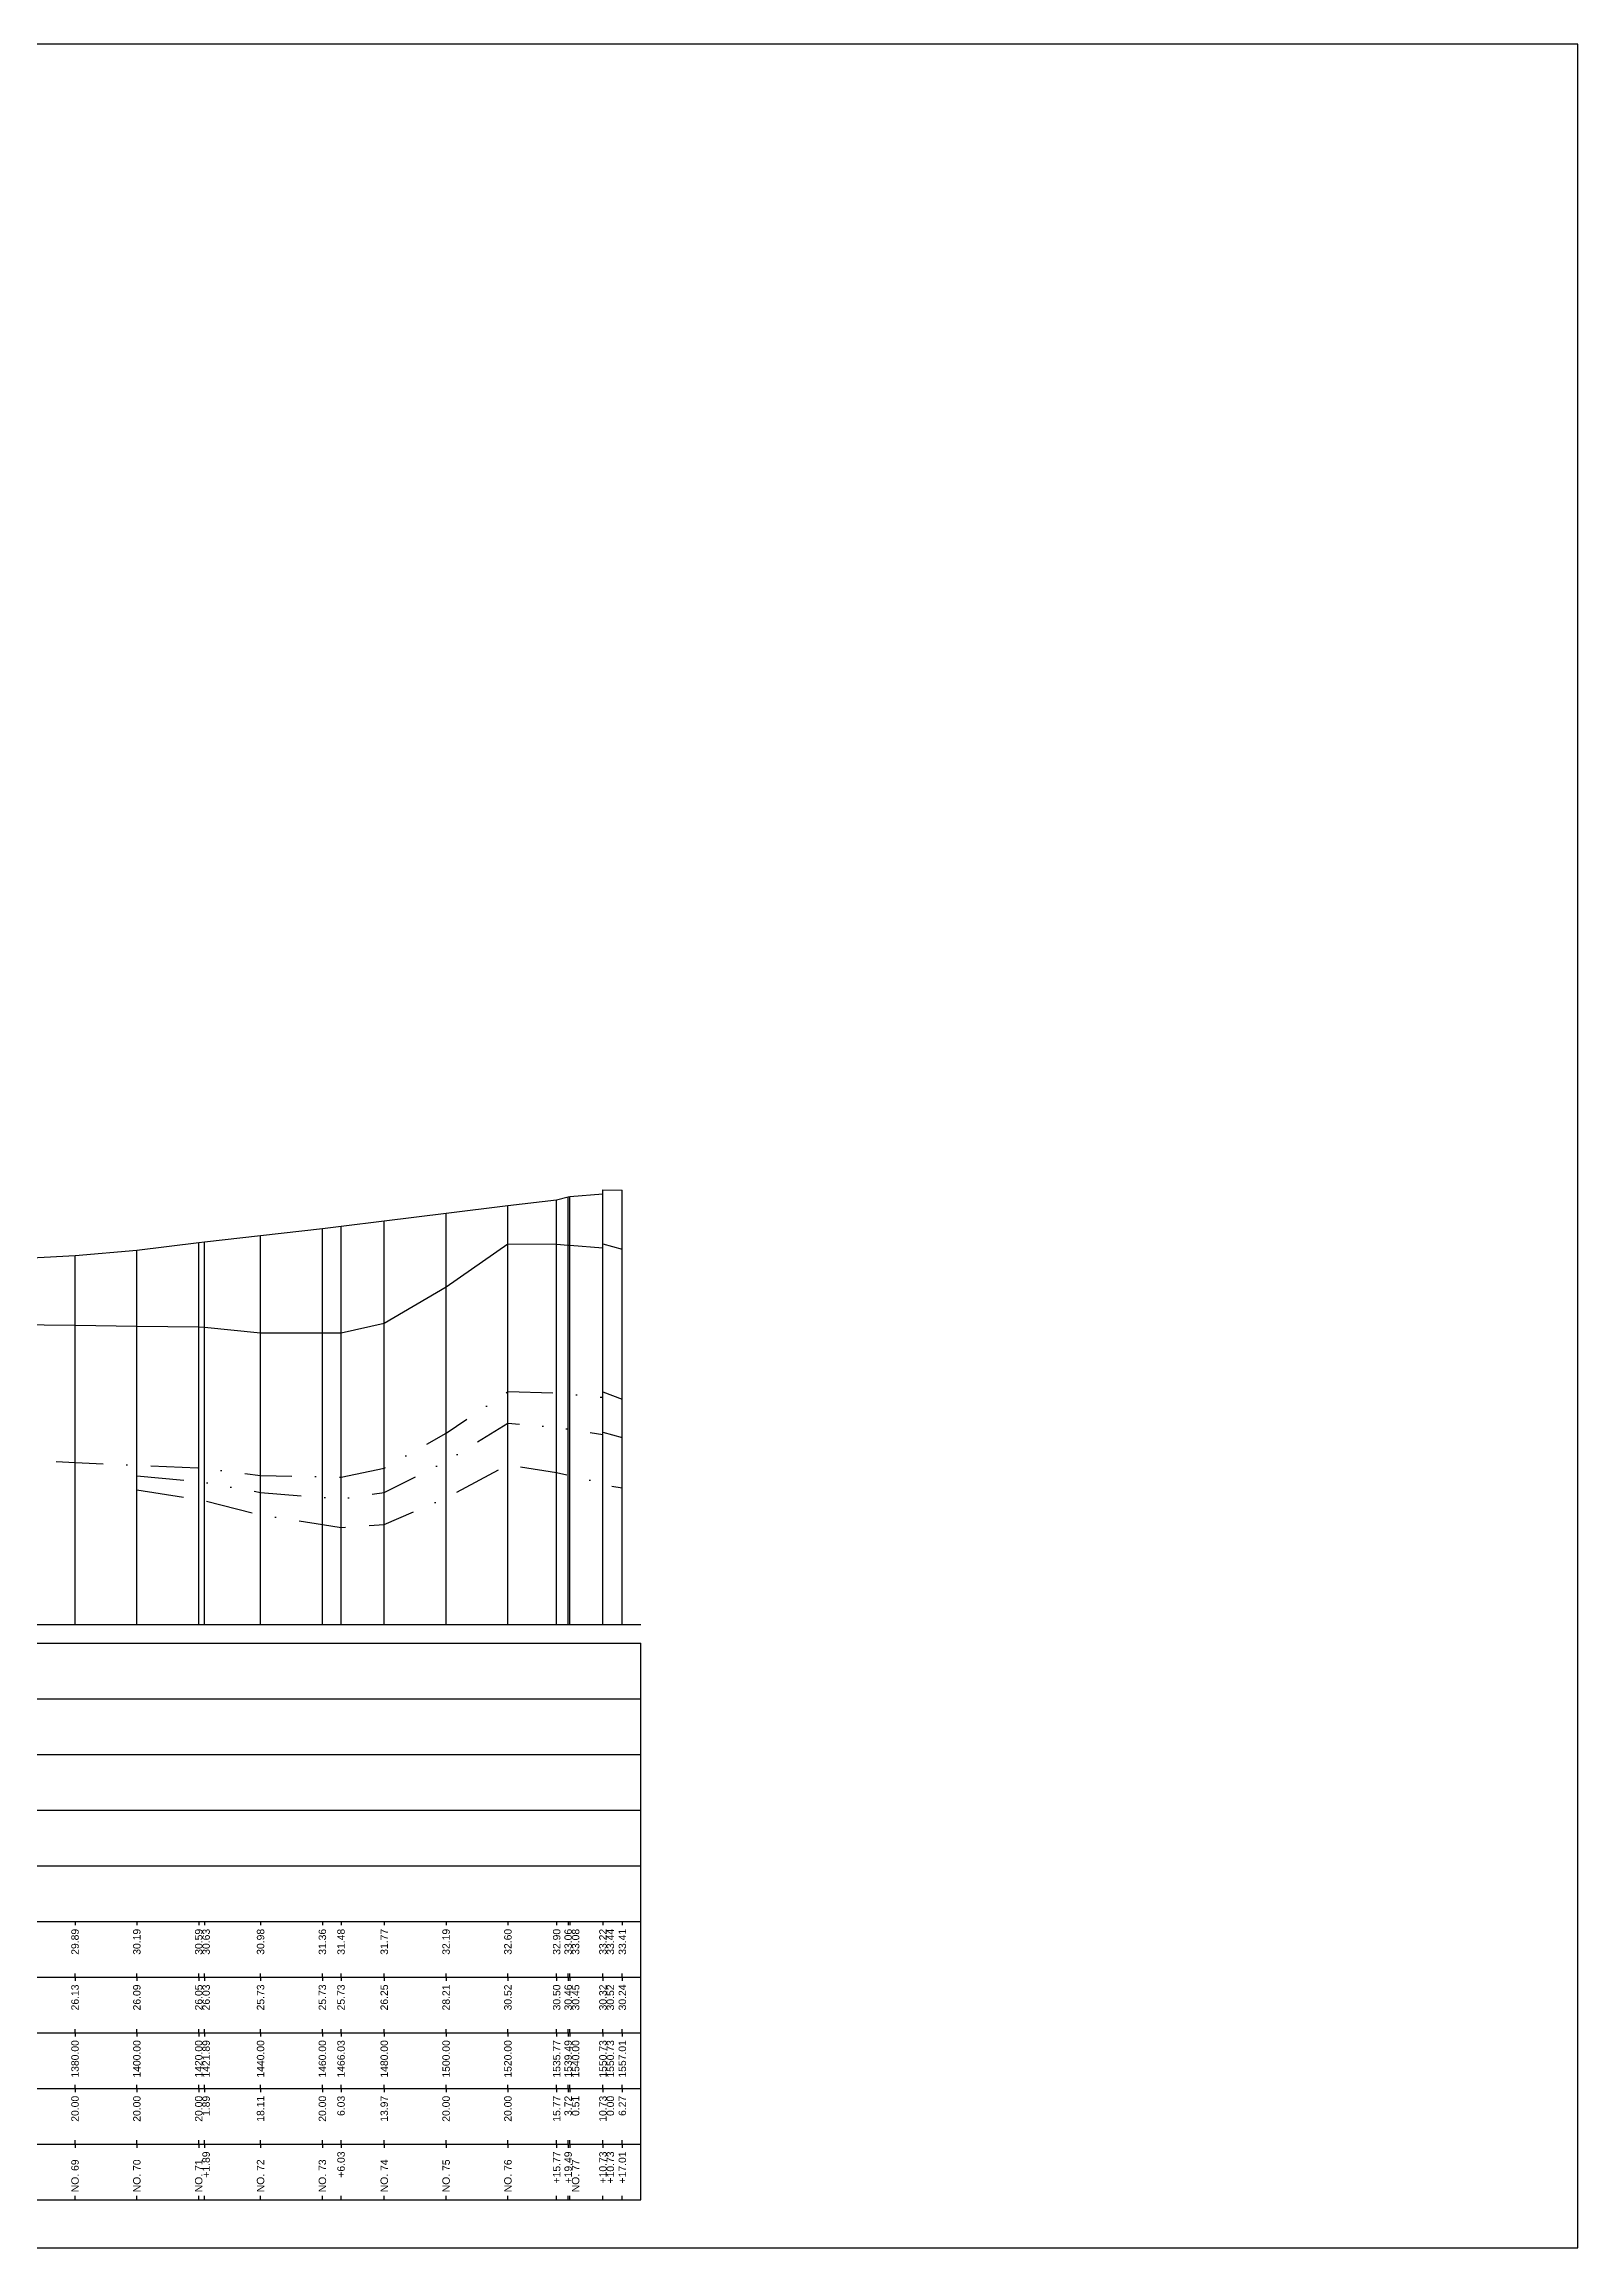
# Model space of a CAD drawing. Header units: millimetres. Extents: x -7351 to 135086, y 1419 to 5643.
# Drawn here: x 107707 to 108120, y 1419 to 2013 of the extents above; entities that cross this region are included whole.
import ezdxf
from ezdxf.enums import TextEntityAlignment as Align

# ---------------------------------------------------------------- set-up
doc = ezdxf.new("R2010")
doc.units = ezdxf.units.MM
for name, pattern in [('BORDER', [44.45, 12.7, -6.35, 12.7, -6.35, 0, -6.35]), ('DASHDOT', [25.4, 12.7, -6.35, 0, -6.35]), ('DIVIDE', [31.75, 12.7, -6.35, 0, -6.35, 0, -6.35])]:
    doc.linetypes.add(name, pattern=pattern)
for name, color, linetype in [('KZ_종단_계획선', 1, 'Continuous'), ('KZ_종단_도각', 7, 'Continuous'), ('KZ_종단_수직선', 7, 'Continuous'), ('KZ_종단_암선1', 56, 'DASHDOT'), ('KZ_종단_암선2', 4, 'DIVIDE'), ('KZ_종단_암선3', 6, 'BORDER'), ('KZ_종단_지반선', 3, 'Continuous'), ('KZ_종단_테이블문자', 7, 'Continuous'), ('KZ_종단_테이블선', 7, 'Continuous')]:
    doc.layers.add(name, color=color, linetype=linetype)
doc.styles.get("Standard").update_dxf_attribs({"font": 'arial.ttf'})

msp = doc.modelspace()

# ---------------------------------------------------------------- linework, layer by layer
at = {"layer": 'KZ_종단_계획선'}
msp.add_lwpolyline([(107698.66, 1685.62), (107715.33, 1686.51), (107731.99, 1687.99), (107748.66, 1689.99), (107750.24, 1690.19), (107765.33, 1691.96), (107781.99, 1693.83), (107787.02, 1694.45), (107798.66, 1695.9), (107815.33, 1697.97), (107831.99, 1700.04), (107845.13, 1701.53), (107848.23, 1702.36), (107848.66, 1702.41), (107857.6, 1703.15), (107857.6, 1704.26), (107862.83, 1704.09)], dxfattribs=at)
at = {"layer": 'KZ_종단_도각'}
msp.add_lwpolyline([(107279.36, 1419.04), (108120.36, 1419.04), (108120.36, 2013.04), (107279.36, 2013.04)], close=True, dxfattribs=at)
at = {"layer": 'KZ_종단_수직선'}
for p, q in [((107831.99, 1587.04), (107831.99, 1700.04)), ((107845.13, 1587.04), (107845.13, 1701.53)), ((107848.23, 1587.04), (107848.23, 1702.36)), ((107848.66, 1587.04), (107848.66, 1702.41)), ((107857.6, 1587.04), (107857.6, 1704.26)), ((107857.6, 1587.04), (107857.6, 1703.15)), ((107862.83, 1587.04), (107862.83, 1704.09)), ((107781.99, 1587.04), (107781.99, 1693.83)), ((107787.02, 1587.04), (107787.02, 1694.45)), ((107798.66, 1587.04), (107798.66, 1695.9)), ((107815.33, 1587.04), (107815.33, 1697.97)), ((107731.99, 1587.04), (107731.99, 1687.99)), ((107748.66, 1587.04), (107748.66, 1689.99)), ((107750.23, 1587.04), (107750.23, 1690.19)), ((107765.33, 1587.04), (107765.33, 1691.96)), ((107715.33, 1587.04), (107715.33, 1686.51))]:
    msp.add_line(p, q, dxfattribs=at)
at = {"layer": 'KZ_종단_암선1', "flags": 128}
msp.add_lwpolyline([(107324.36, 1623.31), (107331.99, 1623.42), (107332.85, 1623.43), (107335.88, 1623.47), (107348.66, 1623.66), (107365.33, 1614.38), (107381.99, 1614.61), (107398.66, 1614.85), (107401.73, 1614.89), (107409.79, 1617.6), (107415.33, 1620.28), (107416.99, 1618.96), (107431.99, 1623.73), (107404.28, 1614.9), (107433.66, 1623.05), (107448.66, 1616.98), (107450.33, 1617), (107465.33, 1617.22), (107466.99, 1617.47), (107474.18, 1618.58), (107481.99, 1619.79), (107483.52, 1620.8), (107498.66, 1634.68), (107515.33, 1634.92), (107531.99, 1635.66), (107548.66, 1636.63), (107558.78, 1637.03), (107565.33, 1636.2), (107581.99, 1630.56), (107598.66, 1630.8), (107615.33, 1631.04), (107617.83, 1631.07), (107631.99, 1626.23), (107635.76, 1626.29), (107648.66, 1626.46), (107653.13, 1626.5), (107665.33, 1632.77), (107681.99, 1632.84), (107682.99, 1632.59), (107698.66, 1631.63), (107715.33, 1630.72), (107731.99, 1629.94), (107748.66, 1629.27), (107750.23, 1629.15), (107765.33, 1627.26), (107781.99, 1626.91), (107787.02, 1626.81), (107798.66, 1629.2), (107815.33, 1638.64), (107831.99, 1649.86), (107845.13, 1649.5), (107848.23, 1649.21), (107848.66, 1649.17), (107857.6, 1648.31), (107857.6, 1649.74), (107862.83, 1647.81)], dxfattribs=at)
at = {"layer": 'KZ_종단_암선2', "flags": 128}
msp.add_lwpolyline([(107731.99, 1627.1), (107748.66, 1625.58), (107750.23, 1625.38), (107765.33, 1622.66), (107781.99, 1621.33), (107787.02, 1620.93), (107798.66, 1622.63), (107815.33, 1631.09), (107831.99, 1641.32), (107845.13, 1640.18), (107848.23, 1639.71), (107848.66, 1639.65), (107857.6, 1638.26), (107857.6, 1638.91), (107862.83, 1637.45)], dxfattribs=at)
at = {"layer": 'KZ_종단_암선3', "flags": 128}
msp.add_lwpolyline([(107731.99, 1623.38), (107748.66, 1620.77), (107750.23, 1620.45), (107765.33, 1616.64), (107781.99, 1614.04), (107787.02, 1613.25), (107798.66, 1614.05), (107815.33, 1621.22), (107831.99, 1630.16), (107845.13, 1628), (107848.23, 1627.29), (107848.66, 1627.2), (107857.6, 1625.11), (107857.6, 1624.75), (107862.83, 1623.9)], dxfattribs=at)
at = {"layer": 'KZ_종단_지반선', "flags": 128}
msp.add_lwpolyline([(107698.66, 1667.96), (107715.33, 1667.71), (107731.99, 1667.48), (107748.66, 1667.29), (107750.23, 1667.21), (107765.33, 1665.69), (107781.99, 1665.69), (107787.02, 1665.69), (107798.66, 1668.31), (107815.33, 1678.09), (107831.99, 1689.65), (107845.13, 1689.55), (107848.23, 1689.33), (107848.66, 1689.3), (107857.6, 1688.62), (107857.6, 1689.65), (107862.83, 1688.22)], dxfattribs=at)
at = {"layer": 'KZ_종단_테이블선'}
for p, q in [((107304.36, 1587.04), (107867.83, 1587.04)), ((107304.36, 1582.04), (107867.83, 1582.04)), ((107867.83, 1567.04), (107867.83, 1582.04)), ((107304.36, 1567.04), (107867.83, 1567.04)), ((107867.83, 1552.04), (107867.83, 1567.04)), ((107304.36, 1552.04), (107867.83, 1552.04)), ((107867.83, 1537.04), (107867.83, 1552.04)), ((107304.36, 1537.04), (107867.83, 1537.04)), ((107867.83, 1522.04), (107867.83, 1537.04)), ((107304.36, 1522.04), (107867.83, 1522.04)), ((107867.83, 1507.04), (107867.83, 1522.04)), ((107304.36, 1507.04), (107867.83, 1507.04)), ((107715.33, 1507.04), (107715.33, 1506.04)), ((107731.99, 1507.04), (107731.99, 1506.04)), ((107748.66, 1507.04), (107748.66, 1506.04)), ((107750.23, 1507.04), (107750.23, 1506.04)), ((107765.33, 1507.04), (107765.33, 1506.04)), ((107781.99, 1507.04), (107781.99, 1506.04)), ((107787.02, 1507.04), (107787.02, 1506.04)), ((107798.66, 1507.04), (107798.66, 1506.04)), ((107815.33, 1507.04), (107815.33, 1506.04)), ((107831.99, 1507.04), (107831.99, 1506.04)), ((107845.13, 1507.04), (107845.13, 1506.04)), ((107848.23, 1507.04), (107848.23, 1506.04)), ((107848.66, 1507.04), (107848.66, 1506.04)), ((107857.6, 1507.04), (107857.6, 1506.04)), ((107857.6, 1507.04), (107857.6, 1506.04)), ((107862.83, 1507.04), (107862.83, 1506.04)), ((107867.83, 1492.04), (107867.83, 1507.04)), ((107304.36, 1492.04), (107867.83, 1492.04)), ((107715.33, 1492.04), (107715.33, 1493.04)), ((107715.33, 1492.04), (107715.33, 1491.04)), ((107731.99, 1492.04), (107731.99, 1493.04)), ((107731.99, 1492.04), (107731.99, 1491.04)), ((107748.66, 1492.04), (107748.66, 1493.04)), ((107748.66, 1492.04), (107748.66, 1491.04)), ((107750.23, 1492.04), (107750.23, 1493.04)), ((107750.23, 1492.04), (107750.23, 1491.04)), ((107765.33, 1492.04), (107765.33, 1493.04)), ((107765.33, 1492.04), (107765.33, 1491.04)), ((107781.99, 1492.04), (107781.99, 1493.04)), ((107781.99, 1492.04), (107781.99, 1491.04)), ((107787.02, 1492.04), (107787.02, 1493.04)), ((107787.02, 1492.04), (107787.02, 1491.04)), ((107798.66, 1492.04), (107798.66, 1493.04)), ((107798.66, 1492.04), (107798.66, 1491.04)), ((107815.33, 1492.04), (107815.33, 1493.04)), ((107815.33, 1492.04), (107815.33, 1491.04)), ((107831.99, 1492.04), (107831.99, 1493.04)), ((107831.99, 1492.04), (107831.99, 1491.04)), ((107845.13, 1492.04), (107845.13, 1493.04)), ((107845.13, 1492.04), (107845.13, 1491.04)), ((107848.23, 1492.04), (107848.23, 1493.04)), ((107848.23, 1492.04), (107848.23, 1491.04)), ((107848.66, 1492.04), (107848.66, 1493.04)), ((107848.66, 1492.04), (107848.66, 1491.04)), ((107857.6, 1492.04), (107857.6, 1493.04)), ((107857.6, 1492.04), (107857.6, 1493.04)), ((107857.6, 1492.04), (107857.6, 1491.04)), ((107857.6, 1492.04), (107857.6, 1491.04)), ((107862.83, 1492.04), (107862.83, 1493.04)), ((107862.83, 1492.04), (107862.83, 1491.04)), ((107867.83, 1477.04), (107867.83, 1492.04)), ((107304.36, 1477.04), (107867.83, 1477.04)), ((107715.33, 1477.04), (107715.33, 1478.04)), ((107715.33, 1477.04), (107715.33, 1476.04)), ((107731.99, 1477.04), (107731.99, 1478.04)), ((107731.99, 1477.04), (107731.99, 1476.04)), ((107748.66, 1477.04), (107748.66, 1478.04)), ((107748.66, 1477.04), (107748.66, 1476.04)), ((107750.23, 1477.04), (107750.23, 1478.04)), ((107750.23, 1477.04), (107750.23, 1476.04)), ((107765.33, 1477.04), (107765.33, 1478.04)), ((107765.33, 1477.04), (107765.33, 1476.04)), ((107781.99, 1477.04), (107781.99, 1478.04)), ((107781.99, 1477.04), (107781.99, 1476.04)), ((107787.02, 1477.04), (107787.02, 1478.04)), ((107787.02, 1477.04), (107787.02, 1476.04)), ((107798.66, 1477.04), (107798.66, 1478.04)), ((107798.66, 1477.04), (107798.66, 1476.04)), ((107815.33, 1477.04), (107815.33, 1478.04)), ((107815.33, 1477.04), (107815.33, 1476.04)), ((107831.99, 1477.04), (107831.99, 1478.04)), ((107831.99, 1477.04), (107831.99, 1476.04)), ((107845.13, 1477.04), (107845.13, 1478.04)), ((107845.13, 1477.04), (107845.13, 1476.04)), ((107848.23, 1477.04), (107848.23, 1478.04)), ((107848.23, 1477.04), (107848.23, 1476.04)), ((107848.66, 1477.04), (107848.66, 1478.04)), ((107848.66, 1477.04), (107848.66, 1476.04)), ((107857.6, 1477.04), (107857.6, 1478.04)), ((107857.6, 1477.04), (107857.6, 1478.04)), ((107857.6, 1477.04), (107857.6, 1476.04)), ((107857.6, 1477.04), (107857.6, 1476.04)), ((107862.83, 1477.04), (107862.83, 1478.04)), ((107862.83, 1477.04), (107862.83, 1476.04)), ((107867.83, 1462.04), (107867.83, 1477.04)), ((107304.36, 1462.04), (107867.83, 1462.04)), ((107715.33, 1462.04), (107715.33, 1463.04)), ((107715.33, 1462.04), (107715.33, 1461.04)), ((107731.99, 1462.04), (107731.99, 1463.04)), ((107731.99, 1462.04), (107731.99, 1461.04)), ((107748.66, 1462.04), (107748.66, 1463.04)), ((107748.66, 1462.04), (107748.66, 1461.04)), ((107750.23, 1462.04), (107750.23, 1463.04)), ((107750.23, 1462.04), (107750.23, 1461.04)), ((107765.33, 1462.04), (107765.33, 1463.04)), ((107765.33, 1462.04), (107765.33, 1461.04)), ((107781.99, 1462.04), (107781.99, 1463.04)), ((107781.99, 1462.04), (107781.99, 1461.04)), ((107787.02, 1462.04), (107787.02, 1463.04)), ((107787.02, 1462.04), (107787.02, 1461.04)), ((107798.66, 1462.04), (107798.66, 1463.04)), ((107798.66, 1462.04), (107798.66, 1461.04)), ((107815.33, 1462.04), (107815.33, 1463.04)), ((107815.33, 1462.04), (107815.33, 1461.04)), ((107831.99, 1462.04), (107831.99, 1463.04)), ((107831.99, 1462.04), (107831.99, 1461.04)), ((107845.13, 1462.04), (107845.13, 1463.04)), ((107845.13, 1462.04), (107845.13, 1461.04)), ((107848.23, 1462.04), (107848.23, 1463.04)), ((107848.23, 1462.04), (107848.23, 1461.04)), ((107848.66, 1462.04), (107848.66, 1463.04)), ((107848.66, 1462.04), (107848.66, 1461.04)), ((107857.6, 1462.04), (107857.6, 1463.04)), ((107857.6, 1462.04), (107857.6, 1463.04)), ((107857.6, 1462.04), (107857.6, 1461.04)), ((107857.6, 1462.04), (107857.6, 1461.04)), ((107862.83, 1462.04), (107862.83, 1463.04)), ((107862.83, 1462.04), (107862.83, 1461.04)), ((107867.83, 1447.04), (107867.83, 1462.04)), ((107304.36, 1447.04), (107867.83, 1447.04)), ((107715.33, 1447.04), (107715.33, 1448.04)), ((107715.33, 1447.04), (107715.33, 1446.04)), ((107731.99, 1447.04), (107731.99, 1448.04)), ((107731.99, 1447.04), (107731.99, 1446.04)), ((107748.66, 1447.04), (107748.66, 1448.04)), ((107748.66, 1447.04), (107748.66, 1446.04)), ((107750.23, 1447.04), (107750.23, 1448.04)), ((107750.23, 1447.04), (107750.23, 1446.04)), ((107765.33, 1447.04), (107765.33, 1448.04)), ((107765.33, 1447.04), (107765.33, 1446.04)), ((107781.99, 1447.04), (107781.99, 1448.04)), ((107781.99, 1447.04), (107781.99, 1446.04)), ((107787.02, 1447.04), (107787.02, 1448.04)), ((107787.02, 1447.04), (107787.02, 1446.04)), ((107798.66, 1447.04), (107798.66, 1448.04)), ((107798.66, 1447.04), (107798.66, 1446.04)), ((107815.33, 1447.04), (107815.33, 1448.04)), ((107815.33, 1447.04), (107815.33, 1446.04)), ((107831.99, 1447.04), (107831.99, 1448.04)), ((107831.99, 1447.04), (107831.99, 1446.04)), ((107845.13, 1447.04), (107845.13, 1448.04)), ((107845.13, 1447.04), (107845.13, 1446.04)), ((107848.23, 1447.04), (107848.23, 1448.04)), ((107848.23, 1447.04), (107848.23, 1446.04)), ((107848.66, 1447.04), (107848.66, 1448.04)), ((107848.66, 1447.04), (107848.66, 1446.04)), ((107857.6, 1447.04), (107857.6, 1448.04)), ((107857.6, 1447.04), (107857.6, 1448.04)), ((107857.6, 1447.04), (107857.6, 1446.04)), ((107857.6, 1447.04), (107857.6, 1446.04)), ((107862.83, 1447.04), (107862.83, 1448.04)), ((107862.83, 1447.04), (107862.83, 1446.04)), ((107867.83, 1432.04), (107867.83, 1447.04)), ((107304.36, 1432.04), (107867.83, 1432.04)), ((107715.33, 1432.04), (107715.33, 1433.04)), ((107731.99, 1432.04), (107731.99, 1433.04)), ((107748.66, 1432.04), (107748.66, 1433.04)), ((107750.23, 1432.04), (107750.23, 1433.04)), ((107765.33, 1432.04), (107765.33, 1433.04)), ((107781.99, 1432.04), (107781.99, 1433.04)), ((107787.02, 1432.04), (107787.02, 1433.04)), ((107798.66, 1432.04), (107798.66, 1433.04)), ((107815.33, 1432.04), (107815.33, 1433.04)), ((107831.99, 1432.04), (107831.99, 1433.04)), ((107845.13, 1432.04), (107845.13, 1433.04)), ((107848.23, 1432.04), (107848.23, 1433.04)), ((107848.66, 1432.04), (107848.66, 1433.04)), ((107857.6, 1432.04), (107857.6, 1433.04)), ((107857.6, 1432.04), (107857.6, 1433.04)), ((107862.83, 1432.04), (107862.83, 1433.04))]:
    msp.add_line(p, q, dxfattribs=at)

# ---------------------------------------------------------------- texts
at = {"layer": 'KZ_종단_테이블문자'}
for s, p in [('29.89', (107715.33, 1505.04)), ('30.19', (107731.99, 1505.04)), ('30.59', (107748.66, 1505.04)), ('30.63', (107750.66, 1505.04)), ('30.98', (107765.33, 1505.04)), ('31.36', (107781.99, 1505.04)), ('31.48', (107787.02, 1505.04)), ('31.77', (107798.66, 1505.04)), ('32.19', (107815.33, 1505.04)), ('32.60', (107831.99, 1505.04)), ('32.90', (107845.13, 1505.04)), ('33.06', (107848.23, 1505.04)), ('33.08', (107850.23, 1505.04)), ('33.22', (107857.6, 1505.04)), ('33.44', (107859.6, 1505.04)), ('33.41', (107862.83, 1505.04)), ('26.13', (107715.33, 1490.04)), ('26.09', (107731.99, 1490.04)), ('26.05', (107748.66, 1490.04)), ('26.03', (107750.66, 1490.04)), ('25.73', (107765.33, 1490.04)), ('25.73', (107781.99, 1490.04)), ('25.73', (107787.02, 1490.04)), ('26.25', (107798.66, 1490.04)), ('28.21', (107815.33, 1490.04)), ('30.52', (107831.99, 1490.04)), ('30.50', (107845.13, 1490.04)), ('30.46', (107848.23, 1490.04)), ('30.45', (107850.23, 1490.04)), ('30.32', (107857.6, 1490.04)), ('30.52', (107859.6, 1490.04)), ('30.24', (107862.83, 1490.04)), ('1380.00', (107715.33, 1475.04)), ('1400.00', (107731.99, 1475.04)), ('1420.00', (107748.66, 1475.04)), ('1421.89', (107750.66, 1475.04)), ('1440.00', (107765.33, 1475.04)), ('1460.00', (107781.99, 1475.04)), ('1466.03', (107787.02, 1475.04)), ('1480.00', (107798.66, 1475.04)), ('1500.00', (107815.33, 1475.04)), ('1520.00', (107831.99, 1475.04)), ('1535.77', (107845.13, 1475.04)), ('1539.49', (107848.23, 1475.04)), ('1540.00', (107850.23, 1475.04)), ('1550.73', (107857.6, 1475.04)), ('1550.73', (107859.6, 1475.04)), ('1557.01', (107862.83, 1475.04)), ('20.00', (107715.33, 1460.04)), ('20.00', (107731.99, 1460.04)), ('20.00', (107748.66, 1460.04)), ('1.89', (107750.66, 1460.04)), ('18.11', (107765.33, 1460.04)), ('20.00', (107781.99, 1460.04)), ('6.03', (107787.02, 1460.04)), ('13.97', (107798.66, 1460.04)), ('20.00', (107815.33, 1460.04)), ('20.00', (107831.99, 1460.04)), ('15.77', (107845.13, 1460.04)), ('3.72', (107848.23, 1460.04)), ('0.51', (107850.23, 1460.04)), ('10.73', (107857.6, 1460.04)), ('0.00', (107859.6, 1460.04)), ('6.27', (107862.83, 1460.04)), ('+1.89', (107750.66, 1445.04)), ('+6.03', (107787.02, 1445.04)), ('+15.77', (107845.13, 1445.04)), ('+19.49', (107848.23, 1445.04)), ('+10.73', (107857.6, 1445.04)), ('+10.73', (107859.6, 1445.04)), ('+17.01', (107862.83, 1445.04))]:
    msp.add_text(s, height=2, rotation=90, dxfattribs=at).set_placement(p, align=Align.MIDDLE_RIGHT)
for s, p in [('NO. 69', (107715.33, 1434.04)), ('NO. 70', (107731.99, 1434.04)), ('NO. 71', (107748.66, 1434.04)), ('NO. 72', (107765.33, 1434.04)), ('NO. 73', (107781.99, 1434.04)), ('NO. 74', (107798.66, 1434.04)), ('NO. 75', (107815.33, 1434.04)), ('NO. 76', (107831.99, 1434.04)), ('NO. 77', (107850.23, 1434.04))]:
    msp.add_text(s, height=2, rotation=90, dxfattribs=at).set_placement(p, align=Align.MIDDLE_LEFT)

doc.saveas('drawing.dxf')
